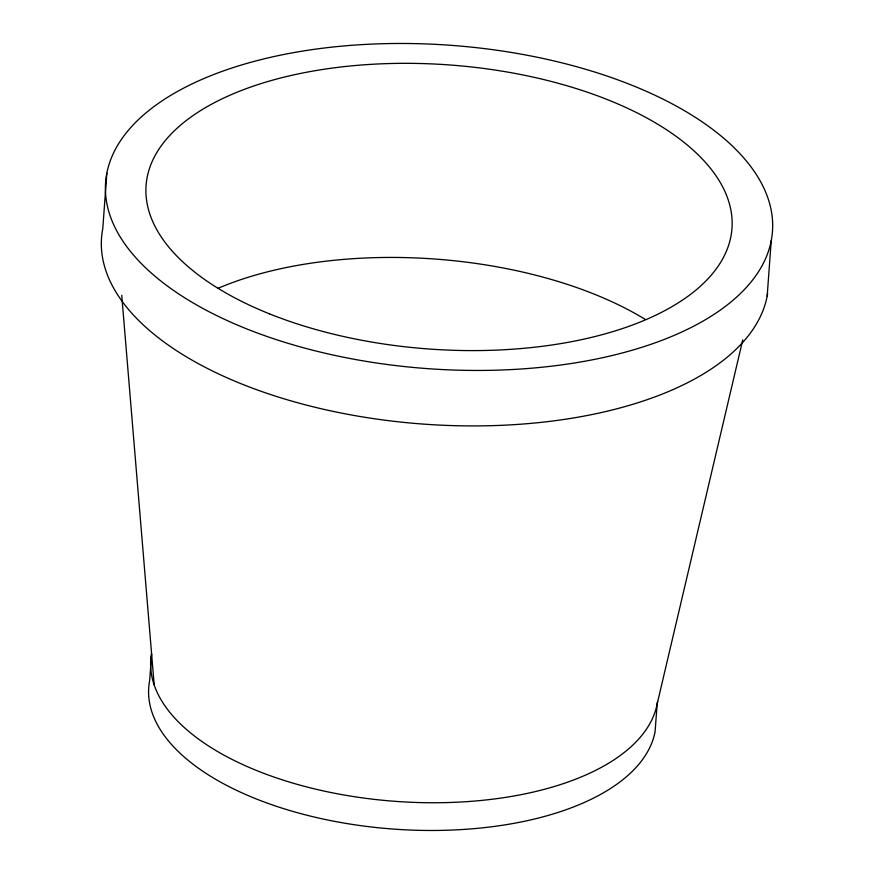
<?xml version="1.0" encoding="UTF-8"?>
<svg xmlns="http://www.w3.org/2000/svg" width="874" height="874" viewBox="0 0 874 874"><rect width="100%" height="100%" fill="white"/><g stroke="black" fill="none" stroke-linecap="round" stroke-linejoin="round"><path stroke-width="1.31" d="M106.836 173.205L102.771 228.671A334.327 162.083 4.2 0 0 406.607 422.666A334.327 162.083 4.2 0 0 767.623 293.577M151.617 654.025L149.673 680.431A254.334 123.3 4.2 0 0 378.77 827.798A254.334 123.3 4.2 0 0 655.085 731.778L657.128 704.051L742.747 339.953M767.164 296.166L771.229 240.711A334.327 162.083 4.2 0 0 299.826 51.544A334.327 162.083 4.2 0 0 246.053 328.624A334.327 162.083 4.2 0 0 771.229 240.711M121.737 295.303L154.206 685.074M657.576 701.418A254.334 123.3 4.2 0 1 384.899 800.475A254.334 123.3 4.2 0 1 151.475 654.014M217.943 288.354A293.73 142.396 4.2 0 1 645.187 319.36M269.487 313.853A293.73 142.396 4.2 0 0 730.883 236.614A293.73 142.396 4.2 0 0 316.727 70.423A293.73 142.396 4.2 0 0 269.487 313.853"/></g></svg>
